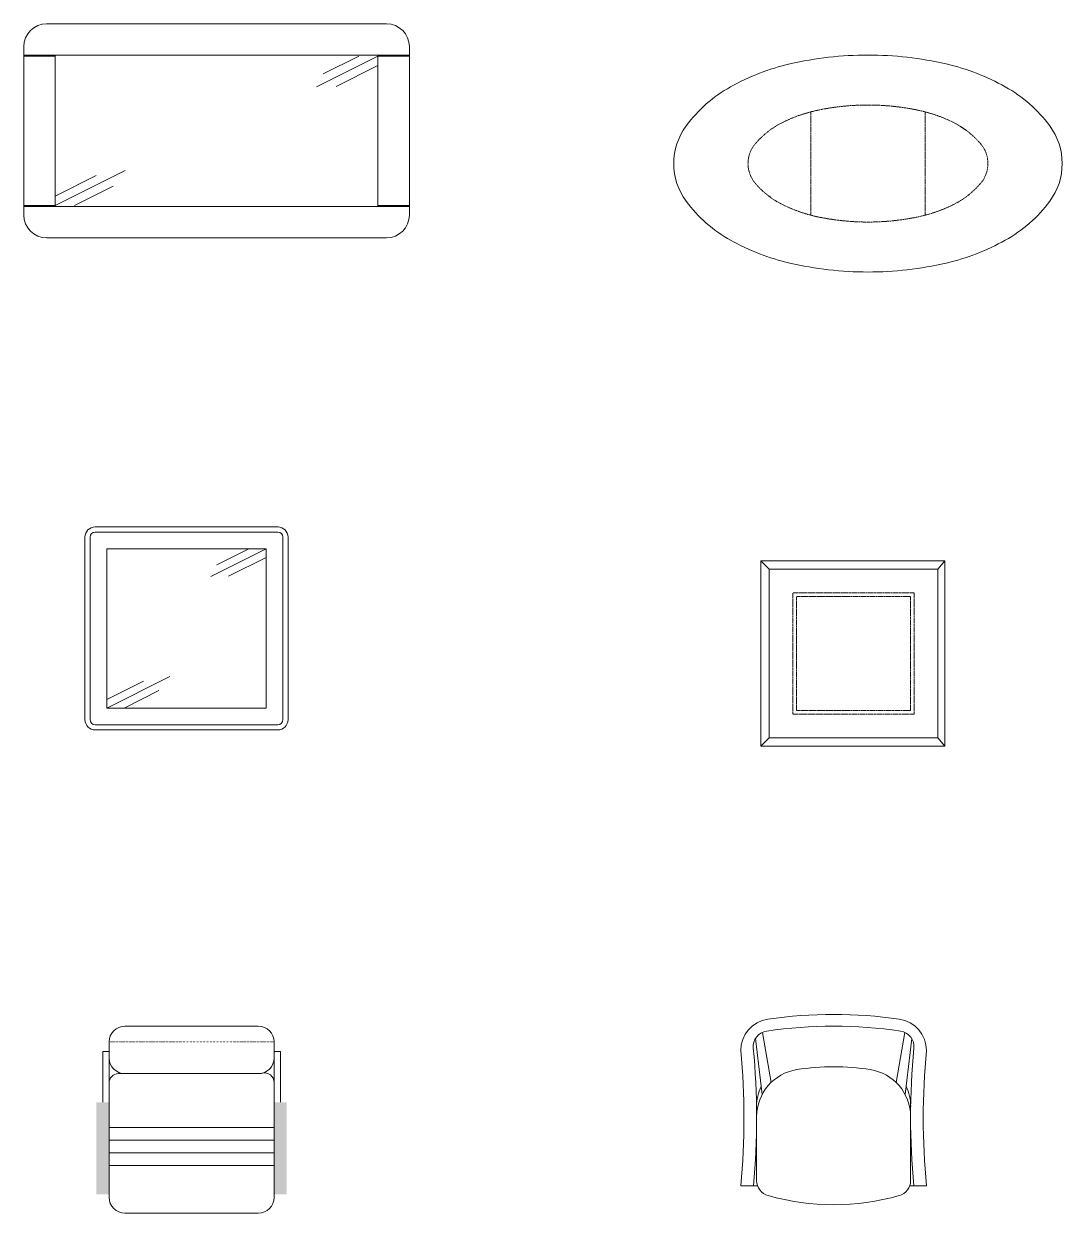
# Model space of a CAD drawing. Header units: millimetres. Extents: x 39 to 797, y -22 to 713.
# Drawn here: x 38.9 to 366.1, y -15.7 to 359.2 of the extents above; entities that cross this region are included whole.
import ezdxf

# ---------------------------------------------------------------- set-up
doc = ezdxf.new("R2010")
doc.units = ezdxf.units.MM
doc.linetypes.add('DOT', pattern=[0.25, 0, -0.25])
doc.linetypes.add('HIDDEN', pattern=[0.375, 0.25, -0.125])
doc.layers.get('0').update_dxf_attribs({"lineweight": 0})

# ---------------------------------------------------------------- blocks, each defined once
blk = doc.blocks.new('tb2')
at = {"color": 0, "linetype": 'HIDDEN'}
for p, q in [((-18, -16.29), (-18, 16.29)), ((18, -16.29), (18, 16.29))]:
    blk.add_line(p, q, dxfattribs=at)
at = {"color": 0}
for centre, radius, start, end in [((0, -74.96), 109.16, 90, 103.0329), ((0, -74.96), 109.16, 76.9671, 90), ((-8.58, -37.91), 71.13, 103.0329, 119.1975), ((8.58, -37.91), 71.13, 60.8025, 76.9671), ((-21.62, -14.56), 44.39, 119.1975, 143.4533), ((21.62, -14.56), 44.39, 36.5467, 60.8025), ((-41.27, 0), 19.93, 143.4533, 180), ((41.27, 0), 19.93, 0, 36.5467), ((-41.27, 0), 19.93, 180, 216.5467), ((41.27, 0), 19.93, 323.4533, 0), ((-21.62, 14.56), 44.39, 216.5467, 240.8025), ((21.62, 14.56), 44.39, 299.1975, 323.4533), ((-8.58, 37.91), 71.13, 240.8025, 256.9671), ((8.58, 37.91), 71.13, 283.0329, 299.1975), ((0, 74.96), 109.16, 256.9671, 270), ((0, 74.96), 109.16, 270, 283.0329)]:
    blk.add_arc(centre, radius, start, end, dxfattribs=at)
at = {"color": 0, "linetype": 'HIDDEN'}
for centre, radius, start, end in [((-5.89, -29.65), 47.51, 101.4297, 116.0168), ((0, -58.78), 77.23, 90, 101.4297), ((0, -58.78), 77.23, 78.5703, 90), ((5.89, -29.65), 47.51, 63.9832, 78.5703), ((-14.82, -11.35), 27.14, 116.0168, 139.681), ((14.82, -11.35), 27.14, 40.319, 63.9832), ((-28.19, 0), 9.61, 139.681, 180), ((28.19, 0), 9.61, 0, 40.319), ((-28.19, 0), 9.61, 180, 220.319), ((28.19, 0), 9.61, 319.681, 0), ((-14.82, 11.35), 27.14, 220.319, 243.9832), ((14.82, 11.35), 27.14, 296.0168, 319.681), ((-5.89, 29.65), 47.51, 243.9832, 258.5703), ((5.89, 29.65), 47.51, 281.4297, 296.0168), ((0, 58.78), 77.23, 258.5703, 270), ((0, 58.78), 77.23, 270, 281.4297)]:
    blk.add_arc(centre, radius, start, end, dxfattribs=at)
blk = doc.blocks.new('tb5')
at = {"color": 0}
for p, q in [((-28.76, 32), (28.76, 32)), ((-28.76, 30.37), (28.76, 30.37)), ((-32, -28.76), (-32, 28.76)), ((-30.38, -28.76), (-30.38, 28.76)), ((30.37, 28.76), (30.37, -28.76)), ((32, 28.76), (32, -28.76)), ((-25.11, 25.11), (25.11, 25.11)), ((-25.11, -25.11), (-25.11, 25.11)), ((7.71, 16.41), (25.11, 25.11)), ((9.6, 20.07), (19.68, 25.11)), ((25.11, 25.11), (25.11, -25.11)), ((13.22, 16.45), (25.11, 22.39)), ((-25.11, -25.11), (-5.25, -15.18)), ((-25.11, -22.39), (-13.5, -16.59)), ((-19.68, -25.11), (-8.68, -19.61)), ((25.11, -25.11), (-25.11, -25.11)), ((28.76, -30.38), (-28.76, -30.38)), ((28.76, -32), (-28.76, -32))]:
    blk.add_line(p, q, dxfattribs=at)
for centre, radius, start, end in [((-28.76, 28.76), 3.24, 90, 180), ((-28.76, 28.76), 1.62, 90, 180), ((28.76, 28.76), 3.24, 0, 90), ((28.76, 28.76), 1.62, 0, 90), ((-28.76, -28.76), 3.24, 180, 270), ((-28.76, -28.76), 1.62, 180, 270), ((28.76, -28.76), 3.24, 270, 0), ((28.76, -28.76), 1.62, 270, 0)]:
    blk.add_arc(centre, radius, start, end, dxfattribs=at)
blk = doc.blocks.new('tb6')
at = {"color": 0}
for p, q in [((-29.25, 29.25), (28.75, 29.25)), ((-29.25, -29.25), (-29.25, 29.25)), ((-26.55, 26.55), (-29.25, 29.25)), ((-26.55, 26.55), (26.55, 26.55)), ((-26.55, -26.55), (-26.55, 26.55)), ((26.55, 26.55), (28.75, 29.25)), ((26.55, 26.55), (26.55, -26.55)), ((28.75, 29.25), (28.75, -29.25)), ((-26.55, -26.55), (-29.25, -29.25)), ((28.75, -29.25), (-29.25, -29.25)), ((26.55, -26.55), (-26.55, -26.55)), ((26.55, -26.55), (28.75, -29.25))]:
    blk.add_line(p, q, dxfattribs=at)
at = {"color": 0, "linetype": 'HIDDEN'}
for p, q in [((19.08, 19.08), (-19.08, 19.08)), ((-19.08, -19.08), (-19.08, 19.08)), ((19.08, -19.08), (19.08, 19.08)), ((18, 18), (-18, 18)), ((-18, -18), (-18, 18)), ((18, -18), (18, 18)), ((18, -18), (-18, -18)), ((19.08, -19.08), (-19.08, -19.08))]:
    blk.add_line(p, q, dxfattribs=at)
blk = doc.blocks.new('cr2')
at = {"color": 0}
for p, q in [((-22.54, 13.71), (-24.63, 31.34)), ((-19.66, 17.55), (-22.4, 33.32)), ((19.66, 17.55), (22.4, 33.32)), ((22.54, 13.71), (24.63, 31.34)), ((-24.25, 6.75), (-24.25, -13.36)), ((24.25, 6.75), (24.25, -13.36)), ((-25.25, -15.04), (-29.25, -15.04)), ((-25.25, -15.04), (-23.96, -15.04)), ((23.96, -15.04), (25.25, -15.04)), ((29.25, -15.04), (25.25, -15.04))]:
    blk.add_line(p, q, dxfattribs=at)
for centre, radius, start, end in [((0, -105.13), 144.09, 81.7463, 98.2537), ((-19.25, 27.57), 10, 98.2537, 180), ((0, -108.83), 144.09, 81.5908, 98.4092), ((19.25, 27.57), 10, 0, 81.7463), ((-20.34, 28.77), 5, 98.4092, 185.5541), ((20.34, 28.77), 5, 354.4459, 81.5908), ((-255.71, 6.27), 227.46, 354.6255, 5.3745), ((-251.71, 6.27), 227.46, 354.6255, 5.5541), ((251.71, 6.27), 227.46, 174.4459, 185.3745), ((255.71, 6.27), 227.46, 174.6255, 185.3745), ((-9.25, 6.75), 15, 98.7935, 180), ((0, -53.05), 75.51, 81.2065, 98.7935), ((9.25, 6.75), 15, 0, 81.2065), ((-9.28, 9.92), 15, 154.748, 180), ((9.28, 9.92), 15, 0, 25.252), ((-19.25, -13.36), 5, 180, 254.1561), ((19.25, -13.36), 5, 285.8439, 0), ((0, 54.47), 75.51, 254.1561, 285.8439)]:
    blk.add_arc(centre, radius, start, end, dxfattribs=at)
blk = doc.blocks.new('cr1')
at = {"color": 0, "linetype": 'Continuous'}
for p, q in [((21, 35.94), (-21, 35.94)), ((-28, 27.94), (-28, 11.94)), ((-26, 27.94), (-28, 27.94)), ((28, 27.94), (26, 27.94)), ((28, 11.94), (28, 27.94)), ((-23, 20.94), (21, 20.94)), ((-26, 17.94), (-26, -18.06)), ((26, -18.06), (26, 18.2)), ((-21, -23.06), (21, -23.06))]:
    blk.add_line(p, q, dxfattribs=at)
at = {"color": 0, "linetype": 'DOT'}
blk.add_line((-26, 30.94), (26, 30.94), dxfattribs=at)
at = {"color": 0}
for p, q in [((-26, 30.94), (-26, 25.94)), ((26, 30.94), (26, 25.94)), ((-26, 25.94), (-26, 17.94)), ((26, 25.94), (26, 18.2))]:
    blk.add_line(p, q, dxfattribs=at)
at = {"color": 1}
blk.add_line((-26, 4), (26, 4), dxfattribs=at)
at = {"color": 2}
blk.add_line((-26, 0), (26, 0), dxfattribs=at)
at = {"color": 3}
blk.add_line((-26, -4), (26, -4), dxfattribs=at)
at = {"color": 6}
blk.add_line((-26, -8), (26, -8), dxfattribs=at)
at = {"color": 0, "linetype": 'Continuous'}
for centre, radius, start, end in [((-21, 30.94), 5, 90, 180), ((21, 30.94), 5, 0, 90), ((-21, 25.94), 5, 180, 270), ((21, 25.94), 5, 270, 0), ((-23, 17.94), 3, 90, 180), ((21, 25.94), 5, 270, 284.4775), ((23, 18.2), 3, 0, 104.4775), ((-21, -18.06), 5, 180, 270), ((21, -18.06), 5, 270, 0)]:
    blk.add_arc(centre, radius, start, end, dxfattribs=at)
for points in [[(-30, 11.94), (-26, 11.94), (-30, -17.06), (-26, -17.06)], [(26, 11.94), (30, 11.94), (26, -17.06), (30, -17.06)]]:
    blk.add_solid(points, dxfattribs=at)
blk = doc.blocks.new('tb1')
at = {"color": 0}
for p, q in [((53.55, 33.75), (-53.55, 33.75)), ((-60.75, 26.55), (-60.75, -26.55)), ((60.75, -26.55), (60.75, 26.55)), ((-50.85, 23.85), (-60.75, 23.85)), ((-50.85, 23.58), (-60.75, 23.58)), ((50.85, 23.85), (-50.85, 23.85)), ((-50.85, 23.85), (-50.85, -23.85)), ((50.85, 23.85), (60.75, 23.85)), ((50.85, -23.85), (50.85, 23.85)), ((50.85, 23.58), (60.75, 23.58)), ((-50.85, -23.58), (-60.75, -23.58)), ((-50.85, -23.85), (-60.75, -23.85)), ((-50.85, -23.85), (50.85, -23.85)), ((50.85, -23.58), (60.75, -23.58)), ((50.85, -23.85), (60.75, -23.85)), ((-53.55, -33.75), (53.55, -33.75))]:
    blk.add_line(p, q, dxfattribs=at)
at = {"color": 4}
for p, q in [((31.52, 13.91), (50.85, 23.58)), ((33.62, 17.98), (44.81, 23.58)), ((37.63, 13.95), (50.85, 20.56)), ((-50.85, -23.58), (-28.78, -12.54)), ((-50.85, -20.56), (-37.95, -14.11)), ((-44.81, -23.58), (-32.6, -17.47))]:
    blk.add_line(p, q, dxfattribs=at)
at = {"color": 0}
for centre, start, end in [((-53.55, 26.55), 90, 180), ((53.55, 26.55), 0, 90), ((-53.55, -26.55), 180, 270), ((53.55, -26.55), 270, 0)]:
    blk.add_arc(centre, 7.2, start, end, dxfattribs=at)

msp = doc.modelspace()

# ---------------------------------------------------------------- block references
for name, p in [('tb1', (99.61, 325.5)), ('tb2', (304.85, 315.19)), ('tb5', (90.13, 168.62)), ('tb6', (300.3, 160.72)), ('cr2', (294.03, 7.96)), ('cr1', (91.72, 7.31))]:
    msp.add_blockref(name, p)

doc.saveas('drawing.dxf')
